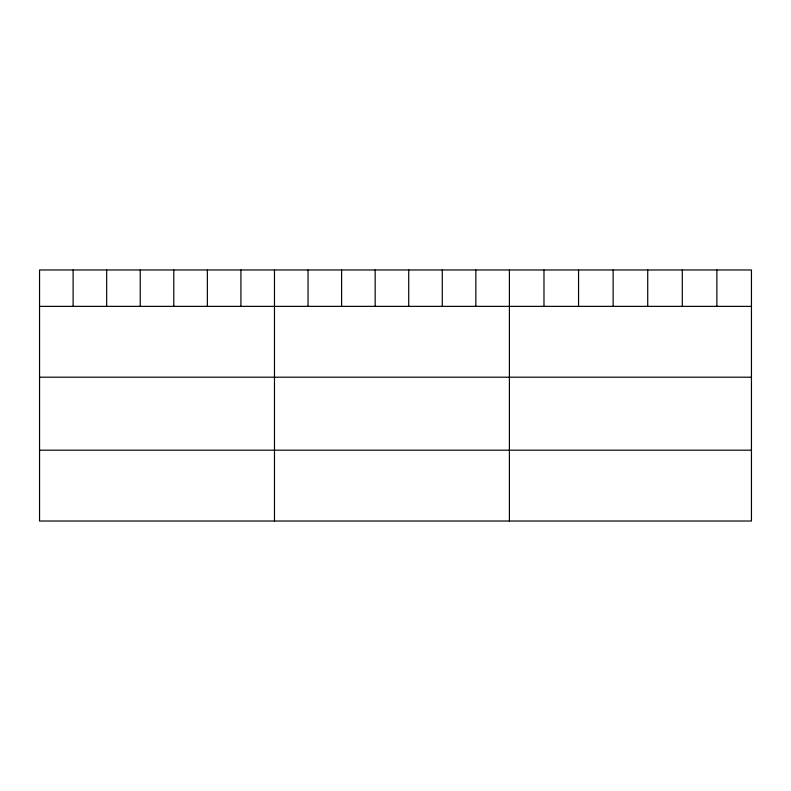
<?xml version="1.0" encoding="UTF-8"?>
<svg xmlns="http://www.w3.org/2000/svg" width="791" height="791" viewBox="0 0 791 791"><rect width="100%" height="100%" fill="white"/><g stroke="black" fill="none" stroke-linecap="round" stroke-linejoin="round"><path stroke-width="1.19" d="M751.45 306.364L751.45 521.022L39.55 521.022L39.55 269.978L751.45 269.978L751.45 306.364L39.55 306.364M39.55 377.198L751.45 377.198M39.55 450.188L751.45 450.188M716.873 269.978L716.873 306.364M682.297 269.978L682.297 306.364M647.72 269.978L647.72 306.364M613.134 269.978L613.134 306.364M578.557 269.978L578.557 306.364M543.981 269.978L543.981 306.364M509.404 269.978L509.404 521.022M475.846 269.978L475.846 306.364M442.278 269.978L442.278 306.364M408.72 269.978L408.72 306.364M375.161 269.978L375.161 306.364M341.603 269.978L341.603 306.364M308.035 269.978L308.035 306.364M274.477 269.978L274.477 521.022M240.919 269.978L240.919 306.364M207.351 269.978L207.351 306.364M173.793 269.978L173.793 306.364M140.234 269.978L140.234 306.364M106.676 269.978L106.676 306.364M73.108 269.978L73.108 306.364"/></g></svg>
